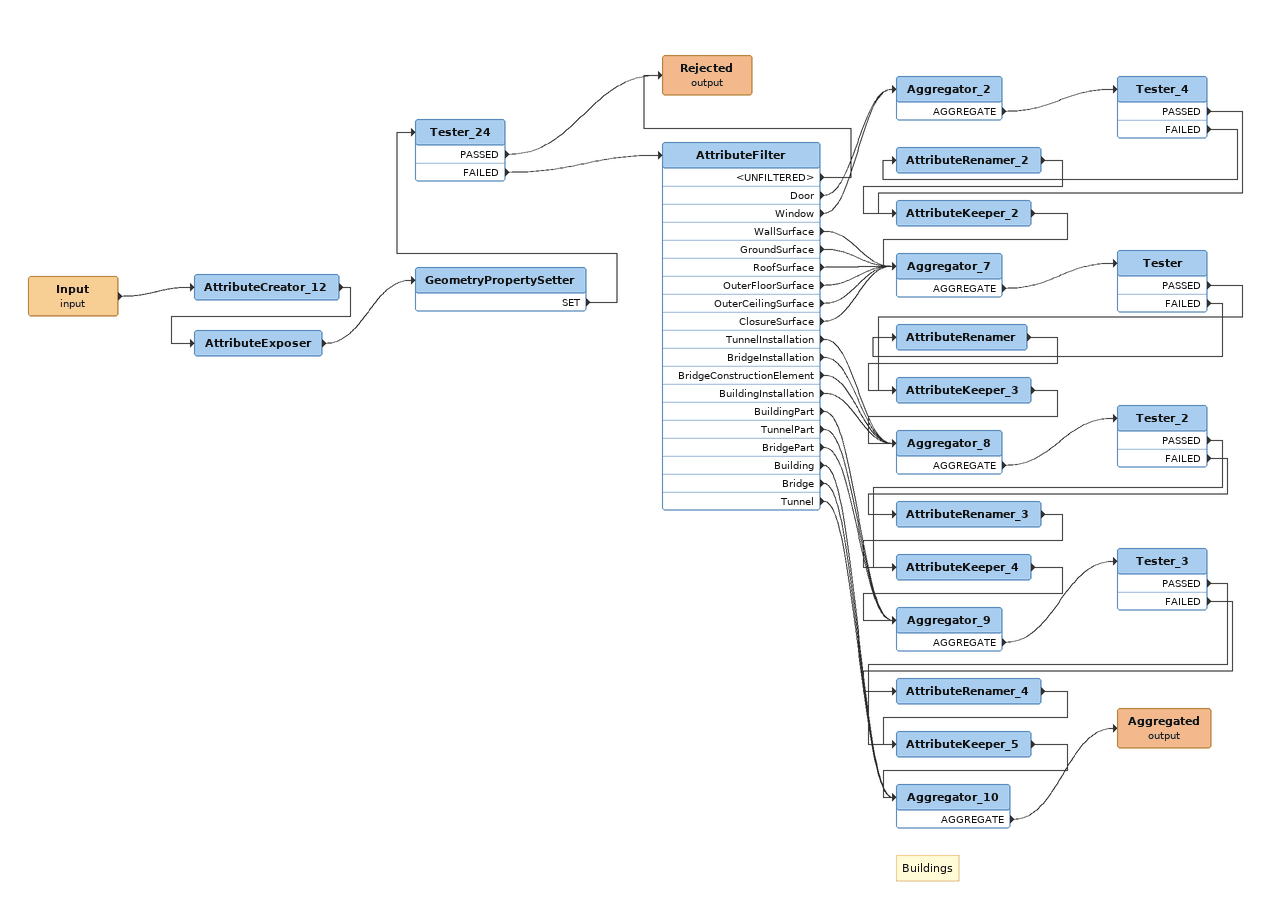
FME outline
Input (input)
    -> AttributeCreator_12
AttributeCreator_12
    -> AttributeExposer
AttributeExposer
    -> GeometryPropertySetter
GeometryPropertySetter
    SET -> Tester_24
Tester_24
    PASSED -> Rejected (output)
    FAILED -> AttributeFilter
AttributeFilter
    <UNFILTERED> -> Rejected (output)
    Door -> Aggregator_2
    Window -> Aggregator_2
    WallSurface -> Aggregator_7
    GroundSurface -> Aggregator_7
    RoofSurface -> Aggregator_7
    OuterFloorSurface -> Aggregator_7
    OuterCeilingSurface -> Aggregator_7
    ClosureSurface -> Aggregator_7
    TunnelInstallation -> Aggregator_8
    BridgeInstallation -> Aggregator_8
    BridgeConstructionElement -> Aggregator_8
    BuildingInstallation -> Aggregator_8
    BuildingPart -> Aggregator_9
    TunnelPart -> Aggregator_9
    BridgePart -> Aggregator_9
    Building -> Aggregator_10
    Bridge -> Aggregator_10
    Tunnel -> Aggregator_10
Rejected (output)
Aggregator_2
    AGGREGATE -> Tester_4
Tester_4
    PASSED -> AttributeKeeper_2
    FAILED -> AttributeRenamer_2
AttributeRenamer_2
    -> AttributeKeeper_2
AttributeKeeper_2
    -> Aggregator_7
Aggregator_7
    AGGREGATE -> Tester
Tester
    PASSED -> AttributeKeeper_3
    FAILED -> AttributeRenamer
AttributeRenamer
    -> AttributeKeeper_3
AttributeKeeper_3
    -> Aggregator_8
Aggregator_8
    AGGREGATE -> Tester_2
Tester_2
    PASSED -> AttributeKeeper_4
    FAILED -> AttributeRenamer_3
AttributeRenamer_3
    -> AttributeKeeper_4
AttributeKeeper_4
    -> Aggregator_9
Aggregator_9
    AGGREGATE -> Tester_3
Tester_3
    PASSED -> AttributeKeeper_5
    FAILED -> AttributeRenamer_4
AttributeRenamer_4
    -> AttributeKeeper_5
AttributeKeeper_5
    -> Aggregator_10
Note: Buildings
Aggregator_10
    AGGREGATE -> Aggregated (output)
Aggregated (output)
